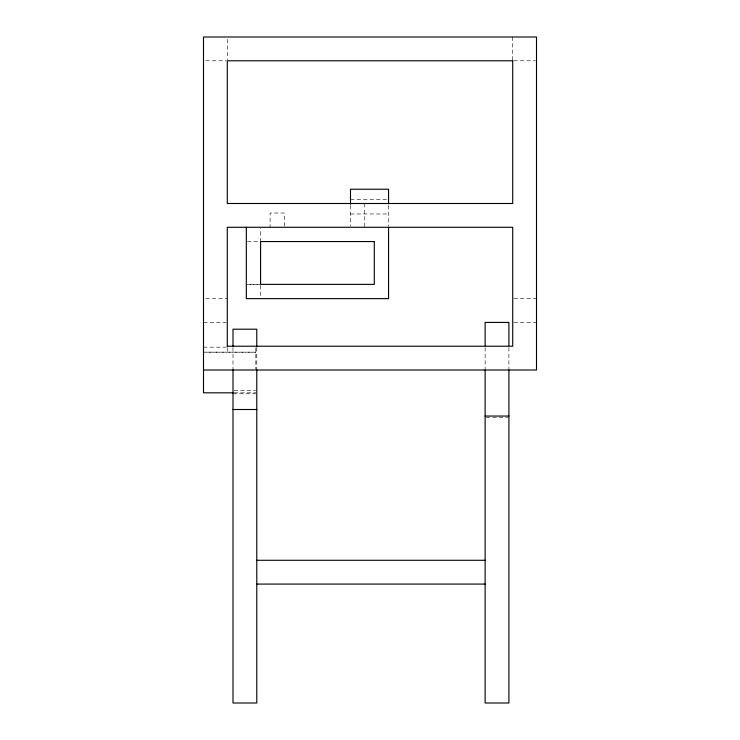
<?xml version="1.0" encoding="UTF-8"?>
<svg xmlns="http://www.w3.org/2000/svg" width="740" height="740" viewBox="0 0 740 740"><rect width="100%" height="100%" fill="white"/><g stroke="black" fill="none" stroke-linecap="round" stroke-linejoin="round"><path stroke-width="0.56" stroke-dasharray="3.7 2.78" d="M205.766 60.782L226.153 60.782M513.847 60.782L535.371 60.782M350.492 199.698L387.399 199.698M350.492 213.962L388.555 213.962M247.41 241.554L260.582 241.554L260.582 228.383M260.582 284.299L247.41 284.299L259.49 284.373M205.766 298.646L227.282 298.646M513.847 298.646L536.5 298.646M203.5 322.427L226.153 322.427M513.847 322.427L536.5 322.427M203.5 347.171L226.153 347.171M234.127 390.591L255.651 390.6M234.21 392.829L255.827 392.829M232.998 393.782L255.651 393.782M486.254 417.573L507.779 417.573M512.718 37L512.718 60.782M508.907 347.578L508.907 369.223M485.126 347.578L485.126 369.223M388.555 205.442L388.555 226.153M364.764 203.5L364.764 227.282M350.492 205.378L350.492 226.135M284.373 226.19L284.373 213.018L270.1 213.018L270.1 227.282M260.582 285.409L260.582 296.444M256.78 347.689L256.78 369.075M255.827 347.782L255.827 369.177M232.998 347.689L232.998 369.075M227.282 39.266L227.282 59.653M227.282 347.587L227.282 352.185M255.827 352.157L203.5 352.157L255.827 352.185"/><path stroke-width="1.11" d="M227.282 346.218L512.718 346.218L512.718 227.282L227.282 227.282L227.282 346.459M203.5 370L536.5 370L536.5 37L203.5 37L203.5 392.829L233.082 392.829M232.998 409.507L256.78 409.507M485.126 416.056L508.907 416.056M256.78 560.282L485.126 560.282M256.78 584.073L485.126 584.073M508.907 345.543L508.907 322.427L485.126 322.427L485.126 345.543M508.907 370L508.907 703L485.126 703L485.126 370M388.555 203.778L388.555 189.227L350.492 189.227L350.492 204.222M388.555 227.282L388.555 298.646L246.318 298.646L246.318 227.282M256.78 345.7L256.78 329.198L232.998 329.198L232.998 345.7M256.78 346.218L256.78 346.718M256.78 369.76L256.78 703L232.998 703L232.998 369.76M232.998 346.218L232.998 346.718M512.718 60.782L227.282 60.782L227.282 203.5L512.718 203.5L512.718 60.782M374.283 241.554L260.582 241.554L260.582 284.373L374.283 284.373L374.283 241.554"/></g></svg>
